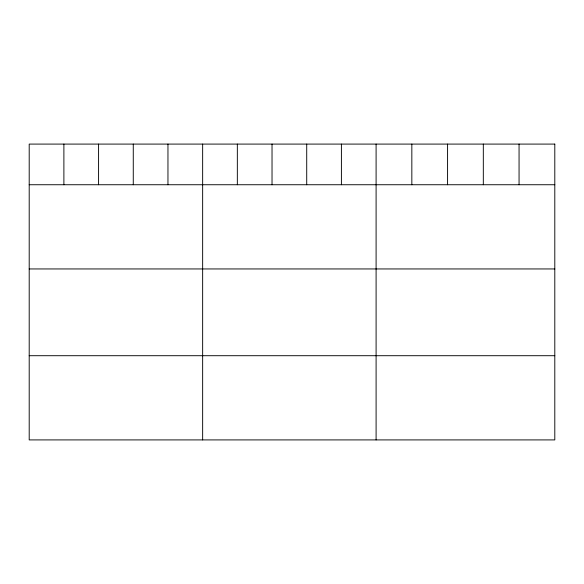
<?xml version="1.0" encoding="UTF-8"?>
<svg xmlns="http://www.w3.org/2000/svg" width="584" height="584" viewBox="0 0 584 584"><rect width="100%" height="100%" fill="white"/><g stroke="black" fill="none" stroke-linecap="round" stroke-linejoin="round"><path stroke-width="0.88" d="M29.2 184.741L554.8 184.741M29.2 268.947L554.8 268.947M29.2 355.707L554.8 355.707M519.059 144.087L519.059 184.741M483.318 144.087L483.318 184.741M447.578 144.087L447.578 184.741M411.837 144.087L411.837 184.741M376.096 144.087L376.096 439.913M341.406 144.087L341.406 184.741M306.717 144.087L306.717 184.741M272.027 144.087L272.027 184.741M237.338 144.087L237.338 184.741M202.648 144.087L202.648 439.913M167.958 144.087L167.958 184.741M133.269 144.087L133.269 184.741M98.579 144.087L98.579 184.741M63.89 144.087L63.89 184.741M554.8 144.087L29.2 144.087L29.2 439.913L554.8 439.913L554.8 144.087"/></g></svg>
